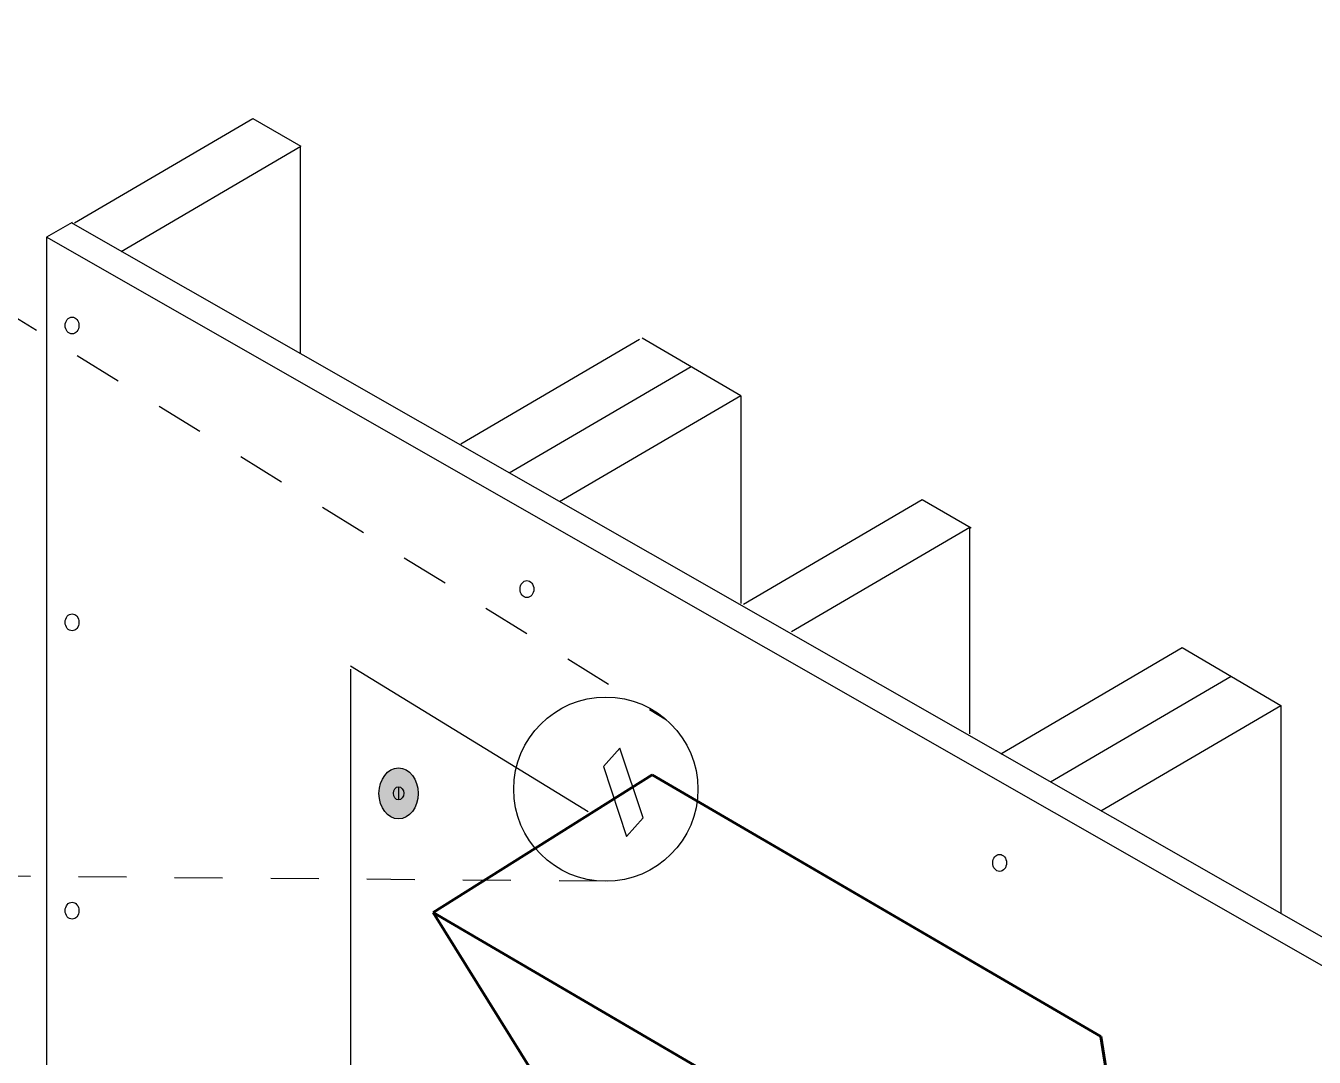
# Model space of a CAD drawing. Extents: x -1392 to 5791, y -3809 to 1722.
# Drawn here: x -515.2 to -273.9, y 403.9 to 597.1 of the extents above; entities that cross this region are included whole.
import ezdxf

# ---------------------------------------------------------------- set-up
doc = ezdxf.new("R2010")
doc.units = 0
doc.header["$MEASUREMENT"] = 0
doc.linetypes.add('AI-Linetype-10', pattern=[18, 9, -9])
doc.linetypes.add('AI-Linetype-9', pattern=[18, 9, -9])
for name, color, linetype, lineweight in [('G-ANNO-TTLB', 7, 'Continuous', 0), ('TYVEK', 7, 'Continuous', 0), ('WALL SCRATCH', 7, 'Continuous', 0)]:
    doc.layers.add(name, color=color, linetype=linetype, lineweight=lineweight)

# ---------------------------------------------------------------- blocks, each defined once
blk = doc.blocks.new('Block_283')
at = {"layer": 'WALL SCRATCH', "true_color": 0x003b71, "transparency": 33554687}
h = blk.add_hatch(color=156, dxfattribs=at)
h.dxf.hatch_style = 2
edge = h.paths.add_edge_path()
edge.add_ellipse((-445.39, 453.29), major_axis=(0, 4.78), ratio=0.766948, start_angle=0, end_angle=360)
at = {"layer": 'WALL SCRATCH', "color": 18, "lineweight": 25, "true_color": 0x080808}
blk.add_line((-445.39, 454.55), (-445.39, 452.08), dxfattribs=at)
at = {"layer": 'WALL SCRATCH', "color": 18, "lineweight": 25, "true_color": 0x000000}
blk.add_ellipse((-445.39, 453.29), major_axis=(0, 4.78), ratio=0.766948, dxfattribs=at)
at = {"layer": 'WALL SCRATCH', "color": 18, "lineweight": 25, "true_color": 0x080808}
blk.add_ellipse((-445.39, 453.32), major_axis=(0, 1.23), ratio=0.788846, dxfattribs=at)
blk = doc.blocks.new('Block_281')
at = {"layer": 'WALL SCRATCH'}
blk.add_blockref('Block_283', (0, 0), dxfattribs=at)
blk = doc.blocks.new('Block_280')
at = {"layer": 'WALL SCRATCH'}
blk.add_blockref('Block_281', (0, 0), dxfattribs=at)

msp = doc.modelspace()

# ---------------------------------------------------------------- hatches: boundary and pattern name
at = {"layer": 'G-ANNO-TTLB', "true_color": 0xff00ff, "transparency": 33554687}
h = msp.add_hatch(color=6, dxfattribs=at)
edge = h.paths.add_edge_path()
edge.add_spline(control_points=[(1773.02, -796.5), (1773.02, -796.5), (-1156.5, -796.5), (-1156.5, -796.5), (-1156.5, -796.5), (-1156.5, 1660.5), (-1156.5, 1660.5), (-1156.5, 1660.5), (1773.02, 1660.5), (1773.02, 1660.5), (1773.02, 1660.5), (1773.02, -796.5), (1773.02, -796.5)], knot_values=[0, 0, 0, 0, 1, 1, 1, 2, 2, 2, 3, 3, 3, 4, 4, 4, 4], degree=3, periodic=0)
edge = h.paths.add_edge_path()
edge.add_spline(control_points=[(-1147.5, 1651.5), (-1147.5, 1651.5), (-1147.5, -787.5), (-1147.5, -787.5), (-1147.5, -787.5), (1764.02, -787.5), (1764.02, -787.5), (1764.02, -787.5), (1764.02, 1651.5), (1764.02, 1651.5), (1764.02, 1651.5), (-1147.5, 1651.5), (-1147.5, 1651.5)], knot_values=[0, 0, 0, 0, 1, 1, 1, 2, 2, 2, 3, 3, 3, 4, 4, 4, 4], degree=3, periodic=0)
edge.add_line((-1147.5, 1651.5), (-1147.5, 1651.5))

# ---------------------------------------------------------------- linework, layer by layer
at = {"layer": 'G-ANNO-TTLB'}
for points in [[(1773.02, -796.5), (1773.02, -796.5), (-1156.5, -796.5), (-1156.5, -796.5), (-1156.5, -796.5), (-1156.5, 1660.5), (-1156.5, 1660.5), (-1156.5, 1660.5), (1773.02, 1660.5), (1773.02, 1660.5), (1773.02, 1660.5), (1773.02, -796.5), (1773.02, -796.5)], [(-1147.5, 1651.5), (-1147.5, 1651.5), (-1147.5, -787.5), (-1147.5, -787.5), (-1147.5, -787.5), (1764.02, -787.5), (1764.02, -787.5), (1764.02, -787.5), (1764.02, 1651.5), (1764.02, 1651.5), (1764.02, 1651.5), (-1147.5, 1651.5), (-1147.5, 1651.5)]]:
    msp.add_open_spline(points, degree=3, knots=[0, 0, 0, 0, 1, 1, 1, 2, 2, 2, 3, 3, 3, 4, 4, 4, 4], dxfattribs=at)
at = {"layer": 'TYVEK', "color": 18, "linetype": 'AI-Linetype-9', "lineweight": 25, "true_color": 0x000000}
msp.add_line((-566.8, 573.19), (-395.2, 467.06), dxfattribs=at)
at = {"layer": 'TYVEK', "color": 18, "lineweight": 60, "true_color": 0x000000}
for p, q in [((-438.92, 431.02), (-397.91, 456.77)), ((-397.91, 456.77), (-313.89, 407.8)), ((-305.13, 352.81), (-438.92, 431.02)), ((-438.92, 431.02), (-415.28, 393.06)), ((-305.04, 353.52), (-313.89, 407.8))]:
    msp.add_line(p, q, dxfattribs=at)
at = {"layer": 'TYVEK', "color": 18, "linetype": 'AI-Linetype-10', "lineweight": 25, "true_color": 0x000000}
msp.add_line((-406.34, 436.84), (-613.99, 438.57), dxfattribs=at)
at = {"layer": 'TYVEK', "color": 18, "lineweight": 25, "true_color": 0x000000}
msp.add_lwpolyline([(-454.78, 476.3)], dxfattribs=at)
at = {"layer": 'TYVEK', "color": 8, "lineweight": 25, "true_color": 0x808080}
msp.add_lwpolyline([(-415.79, 474.07)], dxfattribs=at)
at = {"layer": 'TYVEK', "color": 252, "lineweight": 25, "true_color": 0x848484}
msp.add_lwpolyline([(-415.79, 470.55)], dxfattribs=at)
msp.add_lwpolyline([(-415.79, 470.55)], dxfattribs=at)
at = {"layer": 'TYVEK', "color": 2, "lineweight": 25, "true_color": 0xffff00}
msp.add_lwpolyline([(-399.61, 448.73), (-403.93, 461.79), (-407.03, 458.33), (-402.72, 445.26)], close=True, dxfattribs=at)
at = {"layer": 'TYVEK', "color": 18, "lineweight": 25, "true_color": 0x000000}
msp.add_circle((-406.57, 454.09), 17.25, dxfattribs=at)
at = {"layer": 'WALL SCRATCH', "color": 33, "lineweight": 25, "true_color": 0xcc9966}
for p, q in [((-506.11, 560.13), (-472.7, 579.69)), ((-472.7, 579.69), (-463.72, 574.51)), ((-497.36, 554.82), (-463.72, 574.51)), ((-463.74, 535.65), (-463.74, 574.39)), ((-433.7, 518.78), (-400.29, 538.35)), ((-399.77, 538.65), (-381.31, 527.8)), ((-424.67, 513.33), (-390.62, 533.27)), ((-415.23, 507.94), (-381.31, 527.8)), ((-381.31, 527.79), (-381.31, 488.87)), ((-380.76, 488.76), (-347.35, 508.33)), ((-347.35, 508.33), (-338.14, 503.05)), ((-371.8, 483.63), (-338.39, 503.19)), ((-338.38, 464.46), (-338.39, 503.19)), ((-332.57, 460.74), (-298.64, 480.61)), ((-298.64, 480.61), (-280.18, 469.76)), ((-323.28, 455.44), (-289.48, 475.23)), ((-313.84, 450.05), (-280.18, 469.76)), ((-280.18, 469.75), (-280.18, 430.83))]:
    msp.add_line(p, q, dxfattribs=at)
at = {"layer": 'WALL SCRATCH', "color": 2, "lineweight": 25, "true_color": 0xffff00}
for p, q in [((-506.5, 560.24), (-511.31, 557.45)), ((-506.36, 559.98), (-506.62, 560.13)), ((-506.36, 559.98), (-506.62, 560.13)), ((-237.57, 406.5), (-506.36, 559.98)), ((-511.31, 557.45), (-511.31, 135.21)), ((-242.52, 403.97), (-511.31, 557.45))]:
    msp.add_line(p, q, dxfattribs=at)
at = {"layer": 'WALL SCRATCH', "color": 18, "lineweight": 25, "true_color": 0x000000}
for p, q in [((-454.41, 477.2), (-409.87, 449.92)), ((-454.41, 476.54), (-454.41, 195.69))]:
    msp.add_line(p, q, dxfattribs=at)
at = {"layer": 'WALL SCRATCH', "color": 8, "lineweight": 25, "true_color": 0x808080}
msp.add_lwpolyline([(-415.41, 474.31)], dxfattribs=at)
at = {"layer": 'WALL SCRATCH', "color": 252, "lineweight": 25, "true_color": 0x848484}
msp.add_lwpolyline([(-415.41, 470.79)], dxfattribs=at)
msp.add_lwpolyline([(-415.41, 470.79)], dxfattribs=at)
for centre in [(-506.54, 540.93), (-421.35, 491.57), (-506.54, 485.34), (-332.82, 440.28), (-506.54, 431.34)]:
    msp.add_ellipse(centre, major_axis=(0, 1.59), ratio=0.812499, dxfattribs=at)

# ---------------------------------------------------------------- block references
at = {"layer": 'WALL SCRATCH'}
msp.add_blockref('Block_280', (0, 0), dxfattribs=at)

doc.saveas('drawing.dxf')
